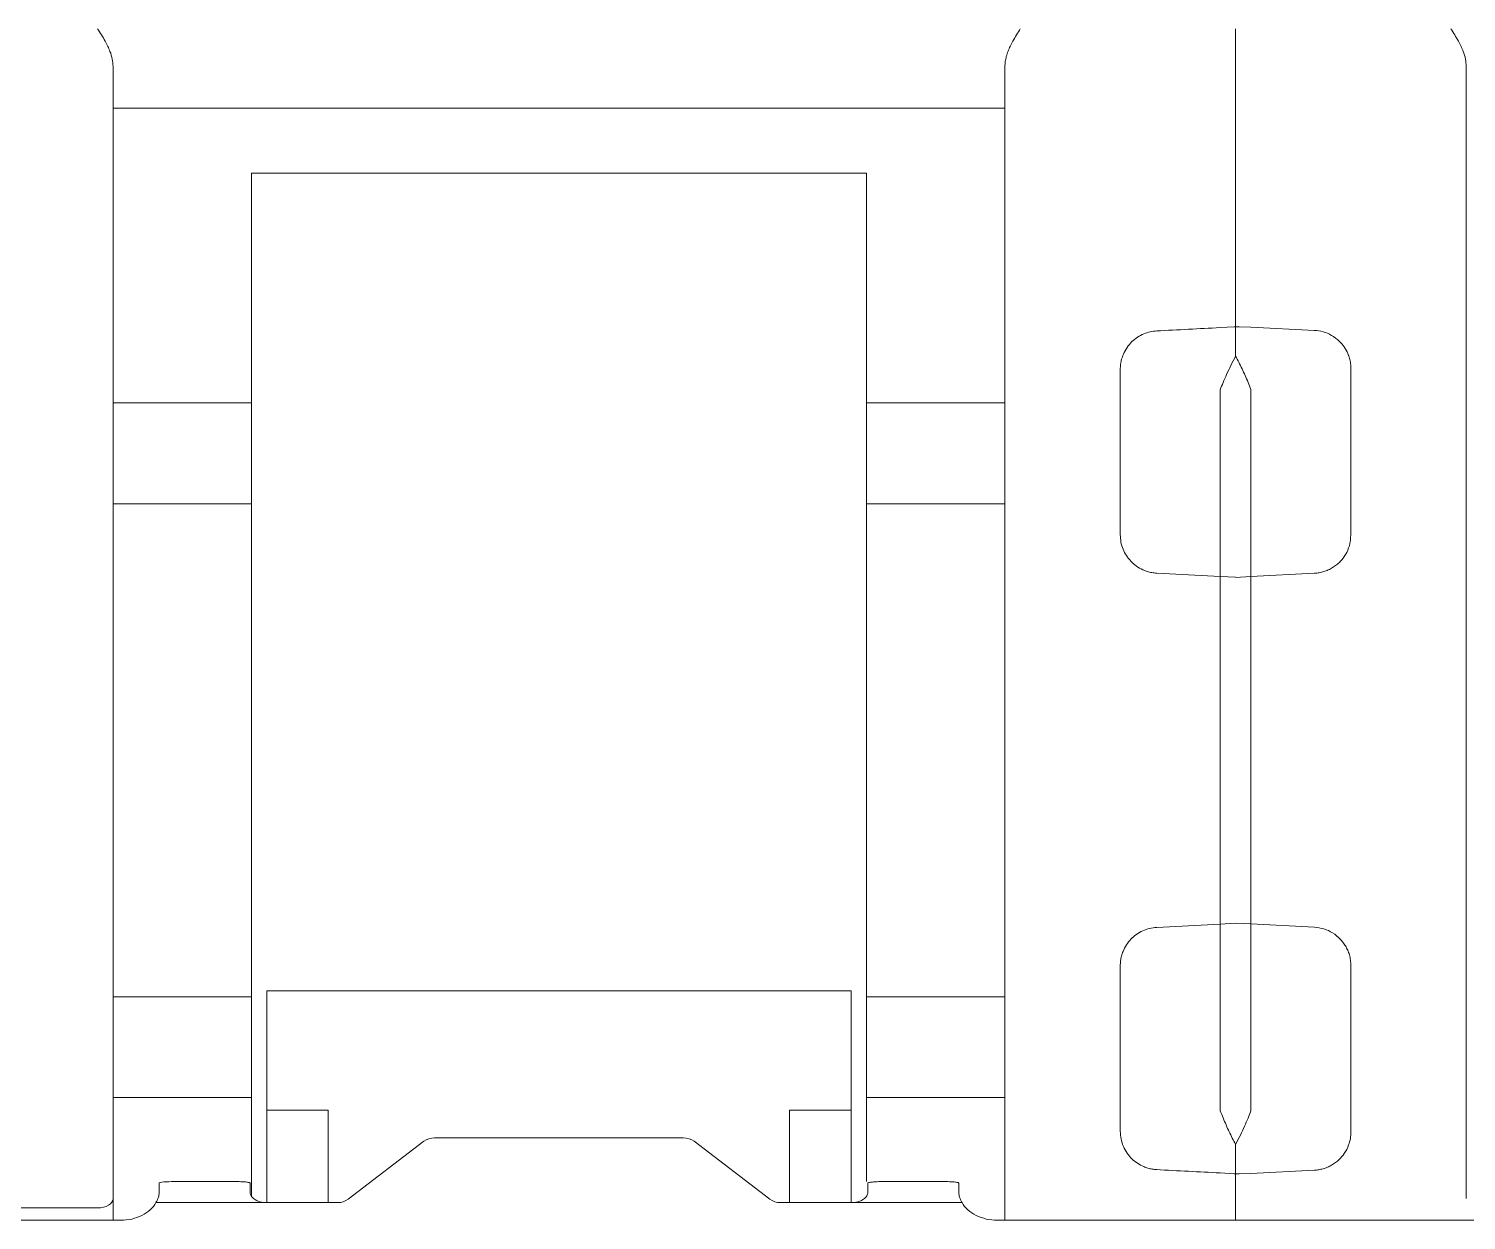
# Model space of a CAD drawing. Header units: millimetres. Extents: x 1359 to 3577, y 1336 to 3557.
# Drawn here: x 2030.77 to 2049.47, y 2949.29 to 2964.79 of the extents above; entities that cross this region are included whole.
import ezdxf

# ---------------------------------------------------------------- set-up
doc = ezdxf.new("R2010")
doc.units = ezdxf.units.MM
doc.layers.add('000-PI-Oprema', color=30, linetype='Continuous', lineweight=5)

msp = doc.modelspace()

# ---------------------------------------------------------------- linework, layer by layer
at = {"layer": '000-PI-Oprema', "color": 0, "lineweight": 0}
for p, q in [((2046.471, 2964.789), (2046.471, 2963.547)), ((2031.871, 2963.758), (2043.471, 2963.758)), ((2046.471, 2963.547), (2046.471, 2960.914)), ((2033.671, 2962.912), (2041.671, 2962.912)), ((2046.271, 2960.903), (2046.452, 2960.912)), ((2046.517, 2960.913), (2046.489, 2960.914)), ((2046.671, 2960.908), (2046.517, 2960.913)), ((2047.497, 2960.867), (2046.671, 2960.91)), ((2047.497, 2960.867), (2047.497, 2960.861)), ((2046.271, 2960.094), (2046.271, 2957.667)), ((2046.671, 2957.665), (2046.671, 2960.096)), ((2031.871, 2959.923), (2033.671, 2959.923)), ((2043.471, 2959.923), (2041.671, 2959.923)), ((2031.871, 2958.612), (2033.671, 2958.612)), ((2041.671, 2958.612), (2043.471, 2958.612)), ((2046.271, 2957.667), (2045.445, 2957.71)), ((2046.271, 2957.667), (2046.471, 2957.656)), ((2046.671, 2957.665), (2046.471, 2957.654)), ((2047.497, 2957.708), (2046.671, 2957.665)), ((2045.445, 2953.103), (2046.271, 2953.146)), ((2046.471, 2953.156), (2046.271, 2953.146)), ((2046.271, 2953.146), (2046.271, 2950.718)), ((2046.471, 2953.158), (2046.671, 2953.148)), ((2046.671, 2953.148), (2047.497, 2953.104)), ((2046.671, 2950.716), (2046.671, 2953.148)), ((2031.871, 2952.2), (2033.671, 2952.2)), ((2033.871, 2952.277), (2033.871, 2950.726)), ((2041.471, 2952.277), (2033.871, 2952.277)), ((2041.471, 2950.726), (2041.471, 2952.277)), ((2043.471, 2952.2), (2041.671, 2952.2)), ((2033.671, 2950.89), (2031.871, 2950.89)), ((2033.671, 2949.606), (2033.671, 2950.89)), ((2041.671, 2949.799), (2041.671, 2950.89)), ((2041.671, 2950.89), (2043.471, 2950.89)), ((2034.671, 2950.726), (2033.871, 2950.726)), ((2033.871, 2949.524), (2033.871, 2950.726)), ((2034.671, 2949.524), (2034.671, 2950.726)), ((2041.471, 2950.726), (2040.671, 2950.726)), ((2040.671, 2949.524), (2040.671, 2950.726)), ((2041.471, 2950.726), (2041.471, 2949.524)), ((2034.93, 2949.569), (2035.913, 2950.322)), ((2036.054, 2950.367), (2039.288, 2950.367)), ((2039.43, 2950.322), (2040.413, 2949.569)), ((2046.671, 2949.902), (2047.497, 2949.945)), ((2032.471, 2949.701), (2032.471, 2949.779)), ((2033.454, 2949.797), (2032.671, 2949.797)), ((2033.654, 2949.779), (2033.654, 2949.701)), ((2041.688, 2949.779), (2041.688, 2949.701)), ((2042.672, 2949.797), (2041.888, 2949.797)), ((2042.872, 2949.779), (2042.872, 2949.701)), ((2046.452, 2949.9), (2046.271, 2949.91)), ((2046.471, 2949.899), (2046.471, 2949.294)), ((2046.517, 2949.899), (2046.671, 2949.904)), ((2046.671, 2949.904), (2046.671, 2949.902)), ((2031.871, 2949.577), (2031.871, 2949.294)), ((2043.471, 2949.306), (2043.471, 2949.729)), ((2031.671, 2949.454), (2029.071, 2949.454)), ((2033.854, 2949.524), (2032.429, 2949.524)), ((2033.854, 2949.524), (2034.788, 2949.524)), ((2040.554, 2949.524), (2041.488, 2949.524)), ((2042.913, 2949.524), (2041.488, 2949.524)), ((2029.321, 2949.294), (2031.971, 2949.294)), ((2043.372, 2949.294), (2049.571, 2949.294))]:
    msp.add_line(p, q, dxfattribs=at)
at = {"layer": '000-PI-Oprema', "color": 0, "lineweight": 0, "flags": 128}
msp.add_lwpolyline([(2031.871, 2949.577), (2031.867, 2949.553), (2031.856, 2949.53), (2031.838, 2949.509), (2031.813, 2949.49), (2031.782, 2949.475), (2031.748, 2949.464), (2031.71, 2949.457), (2031.671, 2949.454)], dxfattribs=at)
at = {"layer": '000-PI-Oprema', "color": 0, "lineweight": 0}
for points, knots in [([(2031.671, 2964.789), (2031.705, 2964.736), (2031.752, 2964.662), (2031.803, 2964.563), (2031.837, 2964.485), (2031.864, 2964.398), (2031.869, 2964.331), (2031.871, 2964.299)], [0, 0, 0, 0, 0.350015, 0.493309, 0.624855, 0.821183, 1, 1, 1, 1]), ([(2043.471, 2964.299), (2043.472, 2964.32), (2043.474, 2964.364), (2043.489, 2964.43), (2043.51, 2964.496), (2043.54, 2964.563), (2043.591, 2964.662), (2043.638, 2964.737), (2043.671, 2964.789)], [0, 0, 0, 0, 0.117446, 0.242847, 0.378002, 0.506391, 0.652474, 1, 1, 1, 1]), ([(2049.271, 2964.789), (2049.305, 2964.736), (2049.352, 2964.662), (2049.403, 2964.562), (2049.437, 2964.485), (2049.464, 2964.398), (2049.469, 2964.331), (2049.471, 2964.299)], [0, 0, 0, 0, 0.350596, 0.493868, 0.625405, 0.821427, 1, 1, 1, 1]), ([(2031.871, 2964.145), (2031.871, 2964.105), (2031.871, 2964.024), (2031.871, 2963.893), (2031.871, 2963.753), (2031.871, 2963.606), (2031.871, 2963.45), (2031.871, 2963.285), (2031.871, 2963.113), (2031.871, 2962.872), (2031.871, 2962.553), (2031.871, 2962.142), (2031.871, 2961.705), (2031.871, 2961.392), (2031.871, 2961.235)], [0, 0, 0, 0, 0.062736, 0.125281, 0.187695, 0.250043, 0.312387, 0.374792, 0.437318, 0.500031, 0.625212, 0.749931, 0.874692, 1, 1, 1, 1]), ([(2043.471, 2964.145), (2043.471, 2964.155), (2043.471, 2964.174), (2043.471, 2964.21), (2043.471, 2964.252), (2043.471, 2964.283), (2043.471, 2964.299)], [0, 0, 0, 0, 0.251193, 0.5, 0.748807, 1, 1, 1, 1]), ([(2043.471, 2961.083), (2043.471, 2961.167), (2043.471, 2961.333), (2043.471, 2961.575), (2043.471, 2961.81), (2043.471, 2962.037), (2043.471, 2962.257), (2043.471, 2962.47), (2043.471, 2962.676), (2043.471, 2962.94), (2043.471, 2963.249), (2043.471, 2963.585), (2043.471, 2963.889), (2043.471, 2964.06), (2043.471, 2964.145)], [0, 0, 0, 0, 0.062754, 0.125301, 0.187708, 0.250043, 0.312375, 0.374772, 0.437302, 0.500033, 0.625237, 0.749935, 0.874674, 1, 1, 1, 1]), ([(2049.471, 2964.299), (2049.471, 2964.283), (2049.471, 2964.252), (2049.471, 2964.21), (2049.471, 2964.174), (2049.471, 2964.155), (2049.471, 2964.145)], [0, 0, 0, 0, 0.251193, 0.5, 0.748807, 1, 1, 1, 1]), ([(2049.471, 2964.145), (2049.471, 2964.105), (2049.471, 2964.024), (2049.471, 2963.893), (2049.471, 2963.753), (2049.471, 2963.606), (2049.471, 2963.45), (2049.471, 2963.285), (2049.471, 2963.113), (2049.471, 2962.872), (2049.471, 2962.553), (2049.471, 2962.142), (2049.471, 2961.705), (2049.471, 2961.392), (2049.471, 2961.235)], [0, 0, 0, 0, 0.062736, 0.125281, 0.187695, 0.250043, 0.312387, 0.374792, 0.437318, 0.500031, 0.625212, 0.749931, 0.874692, 1, 1, 1, 1]), ([(2033.671, 2962.912), (2033.671, 2962.871), (2033.671, 2962.788), (2033.671, 2962.67), (2033.671, 2962.557), (2033.671, 2962.414), (2033.671, 2962.249), (2033.671, 2962.141), (2033.671, 2962.088)], [0, 0, 0, 0, 0.125424, 0.250193, 0.374902, 0.500146, 0.749703, 1, 1, 1, 1]), ([(2041.671, 2962.088), (2041.671, 2962.114), (2041.671, 2962.166), (2041.671, 2962.254), (2041.671, 2962.348), (2041.671, 2962.483), (2041.671, 2962.667), (2041.671, 2962.83), (2041.671, 2962.912)], [0, 0, 0, 0, 0.125424, 0.250193, 0.374902, 0.500146, 0.749703, 1, 1, 1, 1]), ([(2041.671, 2959.923), (2041.671, 2959.994), (2041.671, 2960.136), (2041.671, 2960.342), (2041.671, 2960.543), (2041.671, 2960.739), (2041.671, 2960.929), (2041.671, 2961.175), (2041.671, 2961.467), (2041.671, 2961.794), (2041.671, 2961.99), (2041.671, 2962.088)], [0, 0, 0, 0, 0.083508, 0.166833, 0.25006, 0.333277, 0.416572, 0.500032, 0.666688, 0.83311, 1, 1, 1, 1]), ([(2031.871, 2961.235), (2031.871, 2961.171), (2031.871, 2961.044), (2031.871, 2960.845), (2031.871, 2960.643), (2031.871, 2960.435), (2031.871, 2960.223), (2031.871, 2960.006), (2031.871, 2959.784), (2031.871, 2959.633), (2031.871, 2959.558)], [0, 0, 0, 0, 0.12575, 0.250858, 0.375537, 0.5, 0.624463, 0.749142, 0.87425, 1, 1, 1, 1]), ([(2049.471, 2961.235), (2049.471, 2961.171), (2049.471, 2961.044), (2049.471, 2960.845), (2049.471, 2960.643), (2049.471, 2960.435), (2049.471, 2960.223), (2049.471, 2960.006), (2049.471, 2959.784), (2049.471, 2959.633), (2049.471, 2959.558)], [0, 0, 0, 0, 0.12575, 0.250858, 0.375537, 0.5, 0.624463, 0.749142, 0.87425, 1, 1, 1, 1]), ([(2043.471, 2959.69), (2043.471, 2959.761), (2043.471, 2959.903), (2043.471, 2960.111), (2043.471, 2960.315), (2043.471, 2960.514), (2043.471, 2960.709), (2043.471, 2960.899), (2043.471, 2961.022), (2043.471, 2961.083)], [0, 0, 0, 0, 0.143512, 0.28637, 0.428834, 0.571166, 0.71363, 0.856488, 1, 1, 1, 1]), ([(2044.971, 2960.36), (2044.972, 2960.383), (2044.974, 2960.428), (2044.988, 2960.494), (2045.014, 2960.568), (2045.057, 2960.646), (2045.119, 2960.72), (2045.193, 2960.779), (2045.274, 2960.822), (2045.358, 2960.851), (2045.416, 2960.857), (2045.445, 2960.86)], [0, 0, 0, 0, 0.093221, 0.185813, 0.279137, 0.41434, 0.546905, 0.668022, 0.785627, 0.893606, 1, 1, 1, 1]), ([(2047.971, 2960.369), (2047.97, 2960.392), (2047.969, 2960.437), (2047.954, 2960.503), (2047.929, 2960.576), (2047.886, 2960.653), (2047.817, 2960.735), (2047.725, 2960.804), (2047.613, 2960.853), (2047.535, 2960.863), (2047.497, 2960.867)], [0, 0, 0, 0, 0.092601, 0.18543, 0.278489, 0.413813, 0.545287, 0.709927, 0.860804, 1, 1, 1, 1]), ([(2046.271, 2960.094), (2046.284, 2960.126), (2046.311, 2960.195), (2046.357, 2960.301), (2046.411, 2960.417), (2046.45, 2960.491), (2046.471, 2960.53)], [0, 0, 0, 0, 0.193415, 0.424448, 0.693252, 1, 1, 1, 1]), ([(2046.671, 2960.096), (2046.659, 2960.128), (2046.634, 2960.191), (2046.595, 2960.282), (2046.555, 2960.369), (2046.513, 2960.453), (2046.485, 2960.505), (2046.471, 2960.531)], [0, 0, 0, 0, 0.194202, 0.390464, 0.589612, 0.792498, 1, 1, 1, 1]), ([(2033.671, 2959.923), (2033.671, 2959.874), (2033.671, 2959.776), (2033.671, 2959.56), (2033.671, 2959.321), (2033.671, 2959.076), (2033.671, 2958.856), (2033.671, 2958.691), (2033.671, 2958.635), (2033.671, 2958.612)], [0, 0, 0, 0, 0.150243, 0.300485, 0.450729, 0.600973, 0.751216, 0.901461, 1, 1, 1, 1]), ([(2041.671, 2959.923), (2041.671, 2959.874), (2041.671, 2959.776), (2041.671, 2959.56), (2041.671, 2959.321), (2041.671, 2959.076), (2041.671, 2958.856), (2041.671, 2958.691), (2041.671, 2958.635), (2041.671, 2958.612)], [0, 0, 0, 0, 0.150243, 0.300485, 0.450729, 0.600973, 0.751216, 0.901461, 1, 1, 1, 1]), ([(2043.471, 2951.123), (2043.471, 2951.237), (2043.471, 2951.465), (2043.471, 2951.81), (2043.471, 2952.158), (2043.471, 2952.508), (2043.471, 2952.862), (2043.471, 2953.459), (2043.471, 2954.306), (2043.471, 2955.406), (2043.471, 2956.506), (2043.471, 2957.473), (2043.471, 2958.305), (2043.471, 2959.005), (2043.471, 2959.461), (2043.471, 2959.69)], [0, 0, 0, 0, 0.041431, 0.082793, 0.124119, 0.165441, 0.206793, 0.248207, 0.374079, 0.500012, 0.625883, 0.751817, 0.834548, 0.917188, 1, 1, 1, 1]), ([(2031.871, 2959.558), (2031.871, 2959.447), (2031.871, 2959.225), (2031.871, 2958.89), (2031.871, 2958.552), (2031.871, 2958.212), (2031.871, 2957.87), (2031.871, 2957.291), (2031.871, 2956.471), (2031.871, 2955.406), (2031.871, 2954.342), (2031.871, 2953.406), (2031.871, 2952.6), (2031.871, 2951.921), (2031.871, 2951.477), (2031.871, 2951.255)], [0, 0, 0, 0, 0.041447, 0.082829, 0.124176, 0.16552, 0.206891, 0.248321, 0.374134, 0.500011, 0.625824, 0.751702, 0.834467, 0.91715, 1, 1, 1, 1]), ([(2049.471, 2959.558), (2049.471, 2959.447), (2049.471, 2959.225), (2049.471, 2958.89), (2049.471, 2958.552), (2049.471, 2958.212), (2049.471, 2957.87), (2049.471, 2957.291), (2049.471, 2956.471), (2049.471, 2955.406), (2049.471, 2954.342), (2049.471, 2953.406), (2049.471, 2952.6), (2049.471, 2951.921), (2049.471, 2951.477), (2049.471, 2951.255)], [0, 0, 0, 0, 0.041447, 0.082829, 0.124176, 0.16552, 0.206891, 0.248321, 0.374134, 0.500011, 0.625824, 0.751702, 0.834467, 0.91715, 1, 1, 1, 1]), ([(2033.671, 2958.612), (2033.671, 2958.529), (2033.671, 2958.362), (2033.671, 2958.107), (2033.671, 2957.85), (2033.671, 2957.59), (2033.671, 2957.327), (2033.671, 2956.88), (2033.671, 2956.24), (2033.671, 2955.406), (2033.671, 2954.573), (2033.671, 2953.844), (2033.671, 2953.222), (2033.671, 2952.703), (2033.671, 2952.368), (2033.671, 2952.2)], [0, 0, 0, 0, 0.041319, 0.082538, 0.123706, 0.164869, 0.206076, 0.247373, 0.373654, 0.500018, 0.626299, 0.752662, 0.835118, 0.917437, 1, 1, 1, 1]), ([(2041.671, 2958.612), (2041.671, 2957.605), (2041.671, 2956.506), (2041.671, 2954.307), (2041.671, 2953.208), (2041.671, 2952.2)], [0, 0, 0, 0, 0.5, 0.5, 1, 1, 1, 1]), ([(2045.445, 2957.71), (2045.424, 2957.712), (2045.382, 2957.715), (2045.321, 2957.731), (2045.253, 2957.757), (2045.18, 2957.799), (2045.108, 2957.862), (2045.049, 2957.936), (2045.005, 2958.021), (2044.976, 2958.113), (2044.973, 2958.177), (2044.971, 2958.209)], [0, 0, 0, 0, 0.082209, 0.16366, 0.245689, 0.369303, 0.493372, 0.618767, 0.744744, 0.872104, 1, 1, 1, 1]), ([(2047.497, 2957.708), (2047.518, 2957.71), (2047.559, 2957.714), (2047.62, 2957.729), (2047.678, 2957.751), (2047.734, 2957.781), (2047.786, 2957.817), (2047.845, 2957.872), (2047.907, 2957.953), (2047.96, 2958.07), (2047.967, 2958.16), (2047.971, 2958.207)], [0, 0, 0, 0, 0.080411, 0.161533, 0.243405, 0.326066, 0.409552, 0.493901, 0.642123, 0.810797, 1, 1, 1, 1]), ([(2046.271, 2957.667), (2046.271, 2957.56), (2046.271, 2957.346), (2046.271, 2957.024), (2046.271, 2956.702), (2046.271, 2956.379), (2046.271, 2956.055), (2046.271, 2955.731), (2046.271, 2955.325), (2046.271, 2954.838), (2046.271, 2954.272), (2046.271, 2953.707), (2046.271, 2953.333), (2046.271, 2953.146)], [0, 0, 0, 0, 0.071556, 0.142997, 0.214365, 0.285706, 0.357065, 0.428486, 0.500013, 0.625062, 0.749916, 0.874816, 1, 1, 1, 1]), ([(2044.971, 2952.603), (2044.972, 2952.625), (2044.974, 2952.667), (2044.986, 2952.73), (2045.01, 2952.801), (2045.049, 2952.876), (2045.108, 2952.951), (2045.18, 2953.013), (2045.262, 2953.06), (2045.351, 2953.093), (2045.414, 2953.099), (2045.445, 2953.103)], [0, 0, 0, 0, 0.085573, 0.170275, 0.255463, 0.381339, 0.506835, 0.630803, 0.754517, 0.877108, 1, 1, 1, 1]), ([(2047.971, 2952.605), (2047.97, 2952.629), (2047.968, 2952.677), (2047.953, 2952.745), (2047.931, 2952.806), (2047.902, 2952.861), (2047.869, 2952.909), (2047.817, 2952.97), (2047.737, 2953.035), (2047.621, 2953.089), (2047.539, 2953.099), (2047.497, 2953.104)], [0, 0, 0, 0, 0.097376, 0.189595, 0.276665, 0.358598, 0.435408, 0.507112, 0.674555, 0.83875, 1, 1, 1, 1]), ([(2033.671, 2952.2), (2033.671, 2952.178), (2033.671, 2952.122), (2033.671, 2951.957), (2033.671, 2951.737), (2033.671, 2951.492), (2033.671, 2951.252), (2033.671, 2951.036), (2033.671, 2950.939), (2033.671, 2950.89)], [0, 0, 0, 0, 0.098539, 0.248784, 0.399027, 0.54927, 0.699515, 0.849757, 1, 1, 1, 1]), ([(2041.671, 2952.2), (2041.671, 2952.178), (2041.671, 2952.122), (2041.671, 2951.957), (2041.671, 2951.737), (2041.671, 2951.492), (2041.671, 2951.252), (2041.671, 2951.036), (2041.671, 2950.939), (2041.671, 2950.89)], [0, 0, 0, 0, 0.098539, 0.248784, 0.399027, 0.54927, 0.699515, 0.849757, 1, 1, 1, 1]), ([(2031.871, 2951.255), (2031.871, 2951.179), (2031.871, 2951.028), (2031.871, 2950.807), (2031.871, 2950.59), (2031.871, 2950.378), (2031.871, 2950.17), (2031.871, 2949.967), (2031.871, 2949.769), (2031.871, 2949.641), (2031.871, 2949.577)], [0, 0, 0, 0, 0.12575, 0.250858, 0.375537, 0.5, 0.624463, 0.749142, 0.87425, 1, 1, 1, 1]), ([(2049.471, 2951.255), (2049.471, 2951.179), (2049.471, 2951.028), (2049.471, 2950.807), (2049.471, 2950.59), (2049.471, 2950.378), (2049.471, 2950.17), (2049.471, 2949.967), (2049.471, 2949.769), (2049.471, 2949.641), (2049.471, 2949.577)], [0, 0, 0, 0, 0.12575, 0.250858, 0.375537, 0.5, 0.624463, 0.749142, 0.87425, 1, 1, 1, 1]), ([(2043.471, 2949.729), (2043.471, 2949.791), (2043.471, 2949.913), (2043.471, 2950.103), (2043.471, 2950.298), (2043.471, 2950.497), (2043.471, 2950.701), (2043.471, 2950.909), (2043.471, 2951.052), (2043.471, 2951.123)], [0, 0, 0, 0, 0.143512, 0.28637, 0.428834, 0.571166, 0.71363, 0.856488, 1, 1, 1, 1]), ([(2046.271, 2950.718), (2046.284, 2950.687), (2046.309, 2950.623), (2046.348, 2950.532), (2046.388, 2950.445), (2046.429, 2950.361), (2046.457, 2950.309), (2046.471, 2950.283)], [0, 0, 0, 0, 0.1942, 0.390457, 0.5896, 0.792488, 1, 1, 1, 1]), ([(2046.671, 2950.716), (2046.659, 2950.685), (2046.631, 2950.616), (2046.585, 2950.51), (2046.531, 2950.394), (2046.492, 2950.32), (2046.471, 2950.281)], [0, 0, 0, 0, 0.193384, 0.424408, 0.693222, 1, 1, 1, 1]), ([(2045.445, 2949.953), (2045.426, 2949.955), (2045.387, 2949.958), (2045.331, 2949.971), (2045.265, 2949.995), (2045.193, 2950.033), (2045.119, 2950.093), (2045.056, 2950.167), (2045.009, 2950.254), (2044.977, 2950.351), (2044.973, 2950.418), (2044.971, 2950.452)], [0, 0, 0, 0, 0.070996, 0.142095, 0.214573, 0.332083, 0.453298, 0.585758, 0.72107, 0.860537, 1, 1, 1, 1]), ([(2047.497, 2949.945), (2047.516, 2949.947), (2047.554, 2949.95), (2047.61, 2949.963), (2047.666, 2949.983), (2047.72, 2950.009), (2047.773, 2950.044), (2047.83, 2950.093), (2047.893, 2950.167), (2047.94, 2950.26), (2047.967, 2950.357), (2047.97, 2950.414), (2047.971, 2950.443)], [0, 0, 0, 0, 0.068374, 0.139376, 0.213318, 0.290476, 0.371092, 0.45538, 0.587276, 0.76147, 0.88059, 1, 1, 1, 1]), ([(2032.471, 2949.779), (2032.471, 2949.784), (2032.493, 2949.789), (2032.567, 2949.795), (2032.619, 2949.797), (2032.671, 2949.797)], [0, 0, 0, 0, 0.5, 0.5, 1, 1, 1, 1]), ([(2033.654, 2949.779), (2033.654, 2949.781), (2033.652, 2949.783), (2033.64, 2949.786), (2033.622, 2949.789), (2033.589, 2949.793), (2033.533, 2949.796), (2033.481, 2949.797), (2033.454, 2949.797)], [0, 0, 0, 0, 0.128148, 0.251094, 0.373747, 0.501054, 0.748354, 1, 1, 1, 1]), ([(2041.888, 2949.797), (2041.875, 2949.797), (2041.849, 2949.797), (2041.811, 2949.796), (2041.776, 2949.794), (2041.737, 2949.791), (2041.696, 2949.786), (2041.691, 2949.782), (2041.688, 2949.779)], [0, 0, 0, 0, 0.128148, 0.251094, 0.373747, 0.501054, 0.748354, 1, 1, 1, 1]), ([(2042.872, 2949.779), (2042.871, 2949.781), (2042.869, 2949.783), (2042.858, 2949.786), (2042.839, 2949.789), (2042.806, 2949.793), (2042.751, 2949.796), (2042.698, 2949.797), (2042.672, 2949.797)], [0, 0, 0, 0, 0.128148, 0.251094, 0.373747, 0.501054, 0.748354, 1, 1, 1, 1]), ([(2032.471, 2949.651), (2032.471, 2949.642), (2032.47, 2949.625), (2032.461, 2949.594), (2032.449, 2949.561), (2032.436, 2949.536), (2032.429, 2949.524)], [0, 0, 0, 0, 0.256458, 0.506841, 0.753776, 1, 1, 1, 1]), ([(2032.471, 2949.651), (2032.471, 2949.659), (2032.471, 2949.676), (2032.471, 2949.693), (2032.471, 2949.698), (2032.471, 2949.701)], [0, 0, 0, 0, 0.334189, 0.665811, 1, 1, 1, 1]), ([(2033.654, 2949.651), (2033.655, 2949.645), (2033.656, 2949.633), (2033.667, 2949.611), (2033.684, 2949.589), (2033.714, 2949.565), (2033.768, 2949.533), (2033.821, 2949.528), (2033.854, 2949.524)], [0, 0, 0, 0, 0.121269, 0.244591, 0.370821, 0.500756, 0.692101, 1, 1, 1, 1]), ([(2041.488, 2949.524), (2041.503, 2949.525), (2041.53, 2949.526), (2041.567, 2949.535), (2041.595, 2949.547), (2041.616, 2949.558), (2041.647, 2949.578), (2041.681, 2949.612), (2041.686, 2949.638), (2041.688, 2949.651)], [0, 0, 0, 0, 0.138294, 0.257669, 0.358107, 0.439606, 0.502183, 0.756685, 1, 1, 1, 1]), ([(2042.872, 2949.701), (2042.872, 2949.698), (2042.872, 2949.693), (2042.872, 2949.676), (2042.872, 2949.659), (2042.872, 2949.651)], [0, 0, 0, 0, 0.334189, 0.665811, 1, 1, 1, 1]), ([(2042.913, 2949.524), (2042.907, 2949.536), (2042.894, 2949.561), (2042.881, 2949.594), (2042.873, 2949.625), (2042.872, 2949.642), (2042.872, 2949.651)], [0, 0, 0, 0, 0.246224, 0.493159, 0.743542, 1, 1, 1, 1]), ([(2031.971, 2949.294), (2032.068, 2949.294), (2032.164, 2949.317), (2032.326, 2949.398), (2032.391, 2949.456), (2032.429, 2949.524)], [0, 0, 0, 0, 0.5, 0.5, 1, 1, 1, 1]), ([(2042.913, 2949.524), (2042.952, 2949.456), (2043.017, 2949.398), (2043.179, 2949.317), (2043.275, 2949.294), (2043.372, 2949.294)], [0, 0, 0, 0, 0.5, 0.5, 1, 1, 1, 1])]:
    msp.add_open_spline(points, degree=3, knots=knots, dxfattribs=at)
for points in [[(2031.871, 2964.145), (2031.871, 2964.181), (2031.871, 2964.234), (2031.871, 2964.299)], [(2033.671, 2959.923), (2033.671, 2960.778), (2033.671, 2961.518), (2033.671, 2962.088)], [(2045.445, 2960.86), (2045.72, 2960.874), (2045.996, 2960.888), (2046.271, 2960.903)], [(2046.452, 2960.912), (2046.458, 2960.912), (2046.465, 2960.912), (2046.471, 2960.912)], [(2046.471, 2960.914), (2046.477, 2960.914), (2046.483, 2960.914), (2046.489, 2960.914)], [(2046.471, 2960.53), (2046.471, 2960.76), (2046.471, 2960.897), (2046.471, 2960.912)], [(2044.971, 2959.757), (2044.971, 2959.963), (2044.971, 2960.164), (2044.971, 2960.36)], [(2047.971, 2960.369), (2047.971, 2960.128), (2047.971, 2959.878), (2047.971, 2959.622)], [(2044.971, 2958.209), (2044.971, 2958.734), (2044.971, 2959.251), (2044.971, 2959.757)], [(2047.971, 2959.622), (2047.971, 2959.159), (2047.971, 2958.686), (2047.971, 2958.207)], [(2046.671, 2957.665), (2046.671, 2956.174), (2046.671, 2954.638), (2046.671, 2953.148)], [(2044.971, 2951.056), (2044.971, 2951.562), (2044.971, 2952.079), (2044.971, 2952.603)], [(2047.971, 2952.605), (2047.971, 2952.126), (2047.971, 2951.654), (2047.971, 2951.19)], [(2044.971, 2950.452), (2044.971, 2950.648), (2044.971, 2950.85), (2044.971, 2951.056)], [(2047.971, 2951.19), (2047.971, 2950.934), (2047.971, 2950.685), (2047.971, 2950.443)], [(2035.913, 2950.322), (2035.95, 2950.35), (2036.002, 2950.367), (2036.054, 2950.367)], [(2039.288, 2950.367), (2039.341, 2950.367), (2039.393, 2950.35), (2039.43, 2950.322)], [(2046.471, 2949.901), (2046.471, 2949.916), (2046.471, 2950.052), (2046.471, 2950.283)], [(2046.271, 2949.91), (2045.996, 2949.924), (2045.72, 2949.938), (2045.445, 2949.953)], [(2046.471, 2949.901), (2046.465, 2949.9), (2046.458, 2949.9), (2046.452, 2949.9)], [(2046.489, 2949.898), (2046.483, 2949.898), (2046.477, 2949.899), (2046.471, 2949.899)], [(2046.517, 2949.899), (2046.507, 2949.899), (2046.498, 2949.898), (2046.489, 2949.898)], [(2033.654, 2949.651), (2033.654, 2949.678), (2033.654, 2949.696), (2033.654, 2949.701)], [(2034.788, 2949.524), (2034.841, 2949.524), (2034.893, 2949.541), (2034.93, 2949.569)], [(2040.413, 2949.569), (2040.45, 2949.541), (2040.502, 2949.524), (2040.554, 2949.524)], [(2041.688, 2949.701), (2041.688, 2949.696), (2041.688, 2949.678), (2041.688, 2949.651)]]:
    msp.add_open_spline(points, degree=3, dxfattribs=at)

doc.saveas('drawing.dxf')
